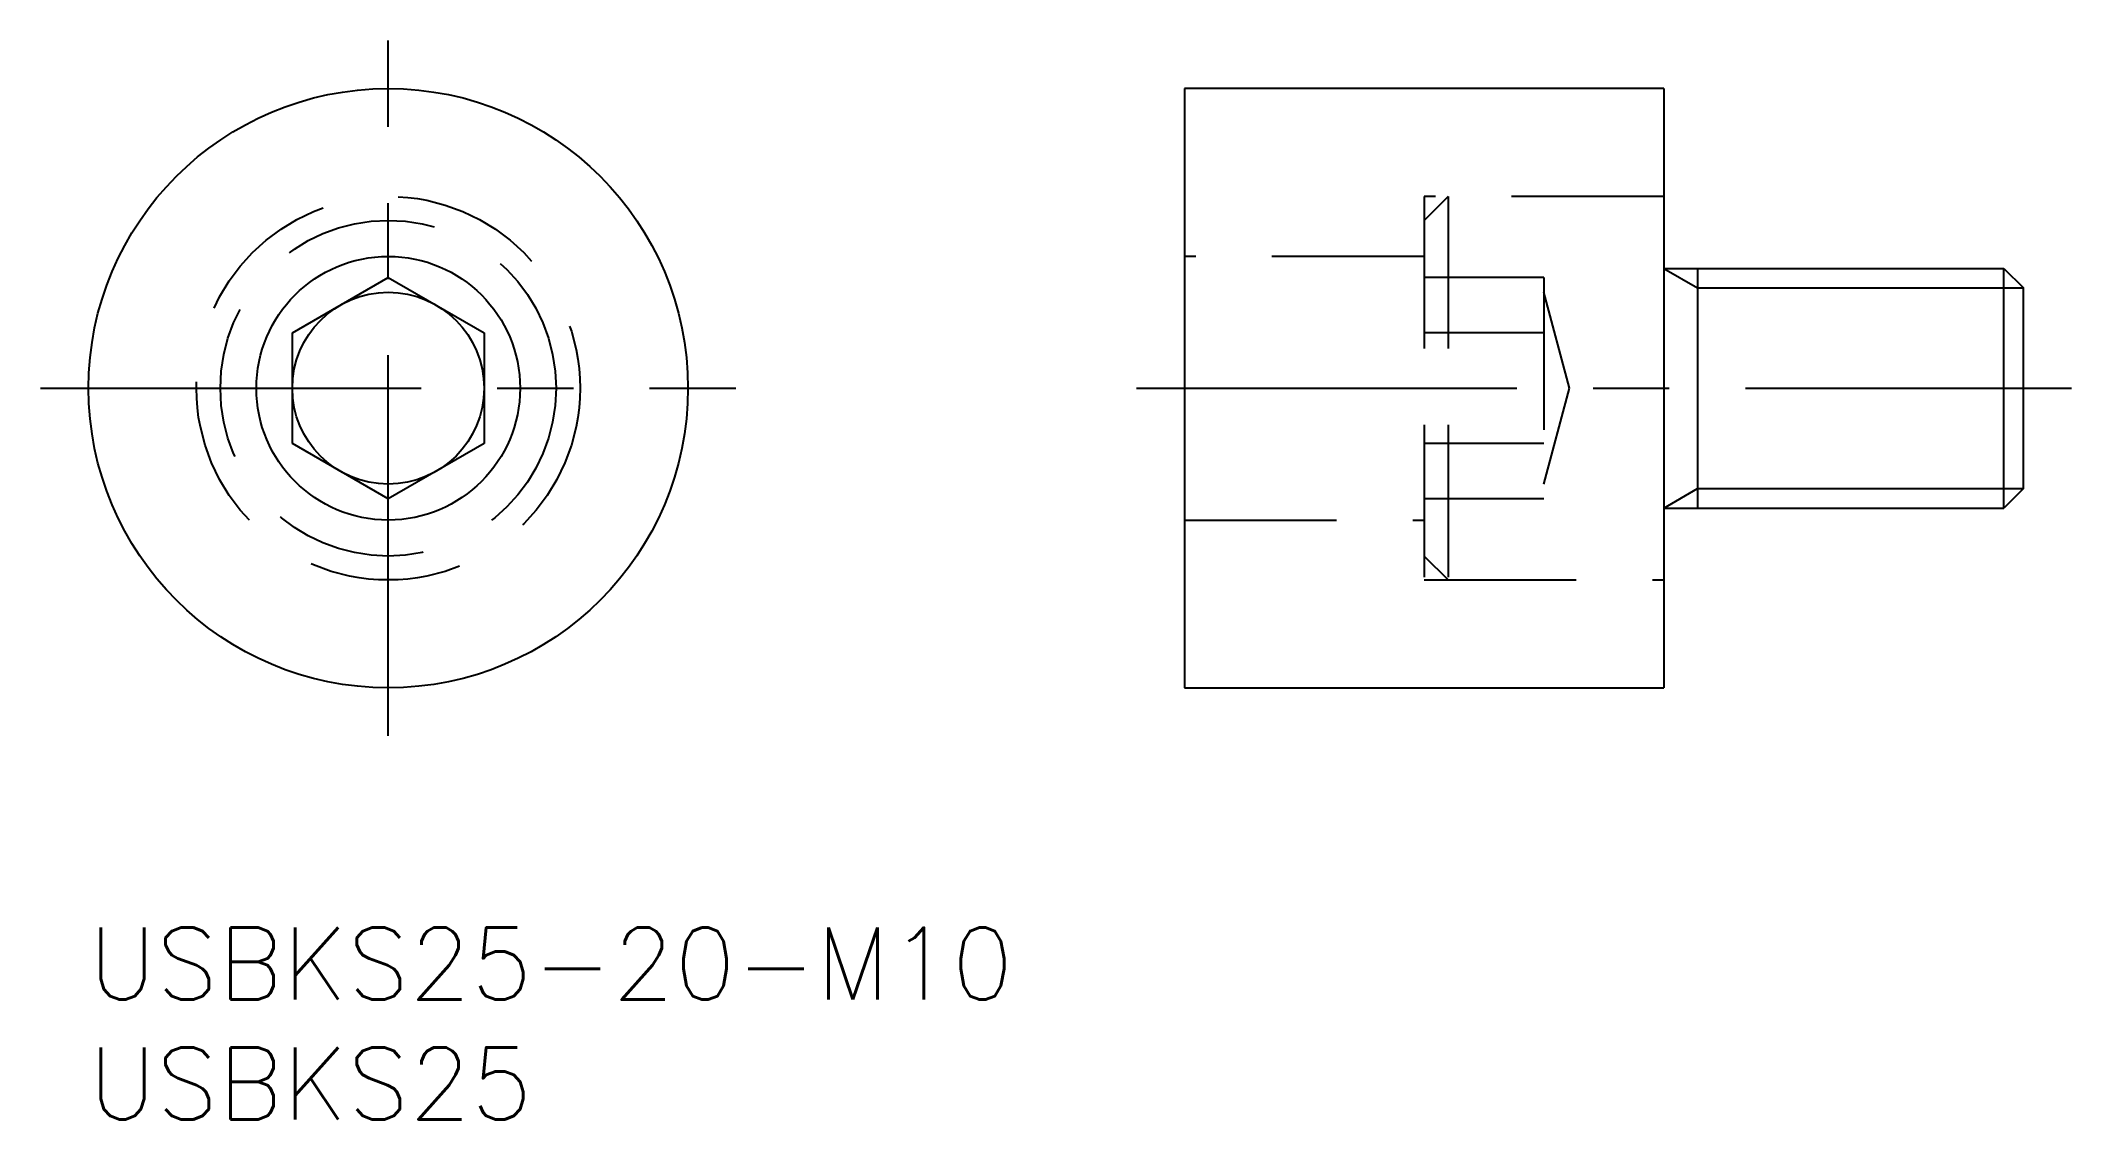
# Model space of a CAD drawing. Extents: x -2 to 82.7, y -8 to 37.
import ezdxf

# ---------------------------------------------------------------- set-up
doc = ezdxf.new("R2010")
doc.units = 0
doc.header["$LTSCALE"] = 0.5
doc.linetypes.add('CENTER', pattern=[50.8, 31.75, -6.35, 6.35, -6.35])
doc.linetypes.add('DASHED', pattern=[19.05, 12.7, -6.35])
for name, color, linetype in [('MSM_CENTER', 1, 'CENTER'), ('MSM_CONTINUOUS', 7, 'CONTINUOUS'), ('MSM_DASHED', 4, 'DASHED'), ('MSM_NARROW', 5, 'CONTINUOUS'), ('MSM_PART_NUMBER', 7, 'CONTINUOUS')]:
    doc.layers.add(name, color=color, linetype=linetype)
doc.styles.get("Standard").update_dxf_attribs({"font": 'txt.shx', "height": 1, "bigfont": 'bigfont.shx'})

# ---------------------------------------------------------------- blocks, each defined once
blk = doc.blocks.new('*U13')
at = {"layer": 'MSM_PART_NUMBER'}
blk.add_text('USBKS25-20-M10', height=3, dxfattribs=at).set_placement((0, -3))
blk = doc.blocks.new('*U14')
at = {"layer": 'MSM_PART_NUMBER'}
blk.add_text('USBKS25', height=3, dxfattribs=at).set_placement((0, -8))

msp = doc.modelspace()

# ---------------------------------------------------------------- linework, layer by layer
at = {"layer": 'MSM_CENTER'}
for p, q in [((12.5, 8), (12.5, 37)), ((-2, 22.5), (27, 22.5)), ((43.707, 22.5), (82.707, 22.5))]:
    msp.add_line(p, q, dxfattribs=at)
at = {"layer": 'MSM_CONTINUOUS'}
for p, q in [((65.707, 35), (45.707, 35)), ((45.707, 35), (45.707, 10)), ((65.707, 35), (65.707, 10)), ((8.5, 24.809), (12.5, 27.119)), ((12.5, 27.119), (16.5, 24.809)), ((65.707, 27.5), (79.895, 27.5)), ((67.113, 27.5), (67.113, 17.5)), ((79.895, 17.5), (79.895, 27.5)), ((79.895, 27.5), (80.707, 26.688)), ((80.707, 18.312), (80.707, 26.688)), ((8.5, 20.191), (8.5, 24.809)), ((16.5, 24.809), (16.5, 20.191)), ((12.5, 17.881), (8.5, 20.191)), ((16.5, 20.191), (12.5, 17.881)), ((80.707, 18.312), (79.895, 17.5)), ((65.707, 17.5), (79.895, 17.5)), ((45.707, 10), (65.707, 10))]:
    msp.add_line(p, q, dxfattribs=at)
for radius in [12.5, 5.5, 4]:
    msp.add_circle((12.5, 22.5), radius, dxfattribs=at)
at = {"layer": 'MSM_DASHED'}
for p, q in [((56.707, 30.5), (55.707, 29.5)), ((65.707, 30.5), (55.707, 30.5)), ((55.707, 30.5), (55.707, 14.5)), ((56.707, 30.5), (56.707, 14.5)), ((55.707, 28), (45.707, 28)), ((60.707, 27.119), (55.707, 27.119)), ((60.707, 27.119), (60.707, 17.881)), ((61.778, 22.5), (60.707, 26.5)), ((60.707, 24.809), (55.707, 24.809)), ((60.707, 18.5), (61.778, 22.5)), ((60.707, 20.191), (55.707, 20.191)), ((60.707, 17.881), (55.707, 17.881)), ((45.707, 17), (55.707, 17)), ((55.707, 15.5), (56.707, 14.5)), ((55.707, 14.5), (65.707, 14.5))]:
    msp.add_line(p, q, dxfattribs=at)
for radius in [8, 7]:
    msp.add_circle((12.5, 22.5), radius, dxfattribs=at)
at = {"layer": 'MSM_NARROW'}
for p, q in [((65.707, 27.5), (67.113, 26.688)), ((67.113, 26.688), (80.707, 26.688)), ((65.707, 17.5), (67.113, 18.312)), ((67.113, 18.312), (80.707, 18.312))]:
    msp.add_line(p, q, dxfattribs=at)

# ---------------------------------------------------------------- block references
at = {"layer": 'MSM_CONTINUOUS'}
for name in ['*U13', '*U14']:
    msp.add_blockref(name, (0, 0), dxfattribs=at)

doc.saveas('drawing.dxf')
